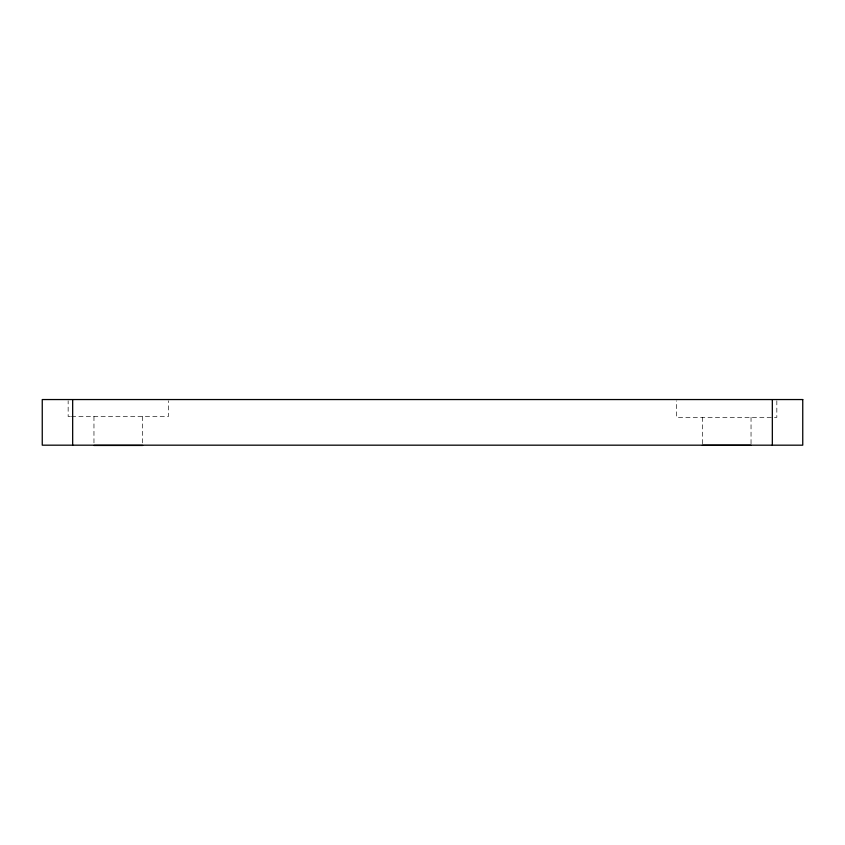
<?xml version="1.0" encoding="UTF-8"?>
<svg xmlns="http://www.w3.org/2000/svg" width="845" height="845" viewBox="0 0 845 845"><rect width="100%" height="100%" fill="white"/><g stroke="black" fill="none" stroke-linecap="round" stroke-linejoin="round"><path stroke-width="0.63" stroke-dasharray="4.22 3.17" d="M70.378 416.49L68.149 416.49L68.149 400.847M71.476 416.49L168.451 416.49L168.451 400.847M771.327 417.345L676.57 417.345L676.57 400.815M774.495 417.345L776.83 417.345L776.83 400.815M751.036 417.345L751.036 445.294M702.364 417.345L702.364 445.294M142.636 416.49L142.636 445.452M93.964 416.49L93.964 445.452"/><path stroke-width="1.27" d="M702.364 445.294L751.036 445.294M93.964 445.452L142.636 445.452M772.33 399.548L772.33 445.178M72.67 399.548L72.67 445.178M802.75 399.548L42.25 399.548L42.25 445.178L802.75 445.178L802.75 399.548"/></g></svg>
